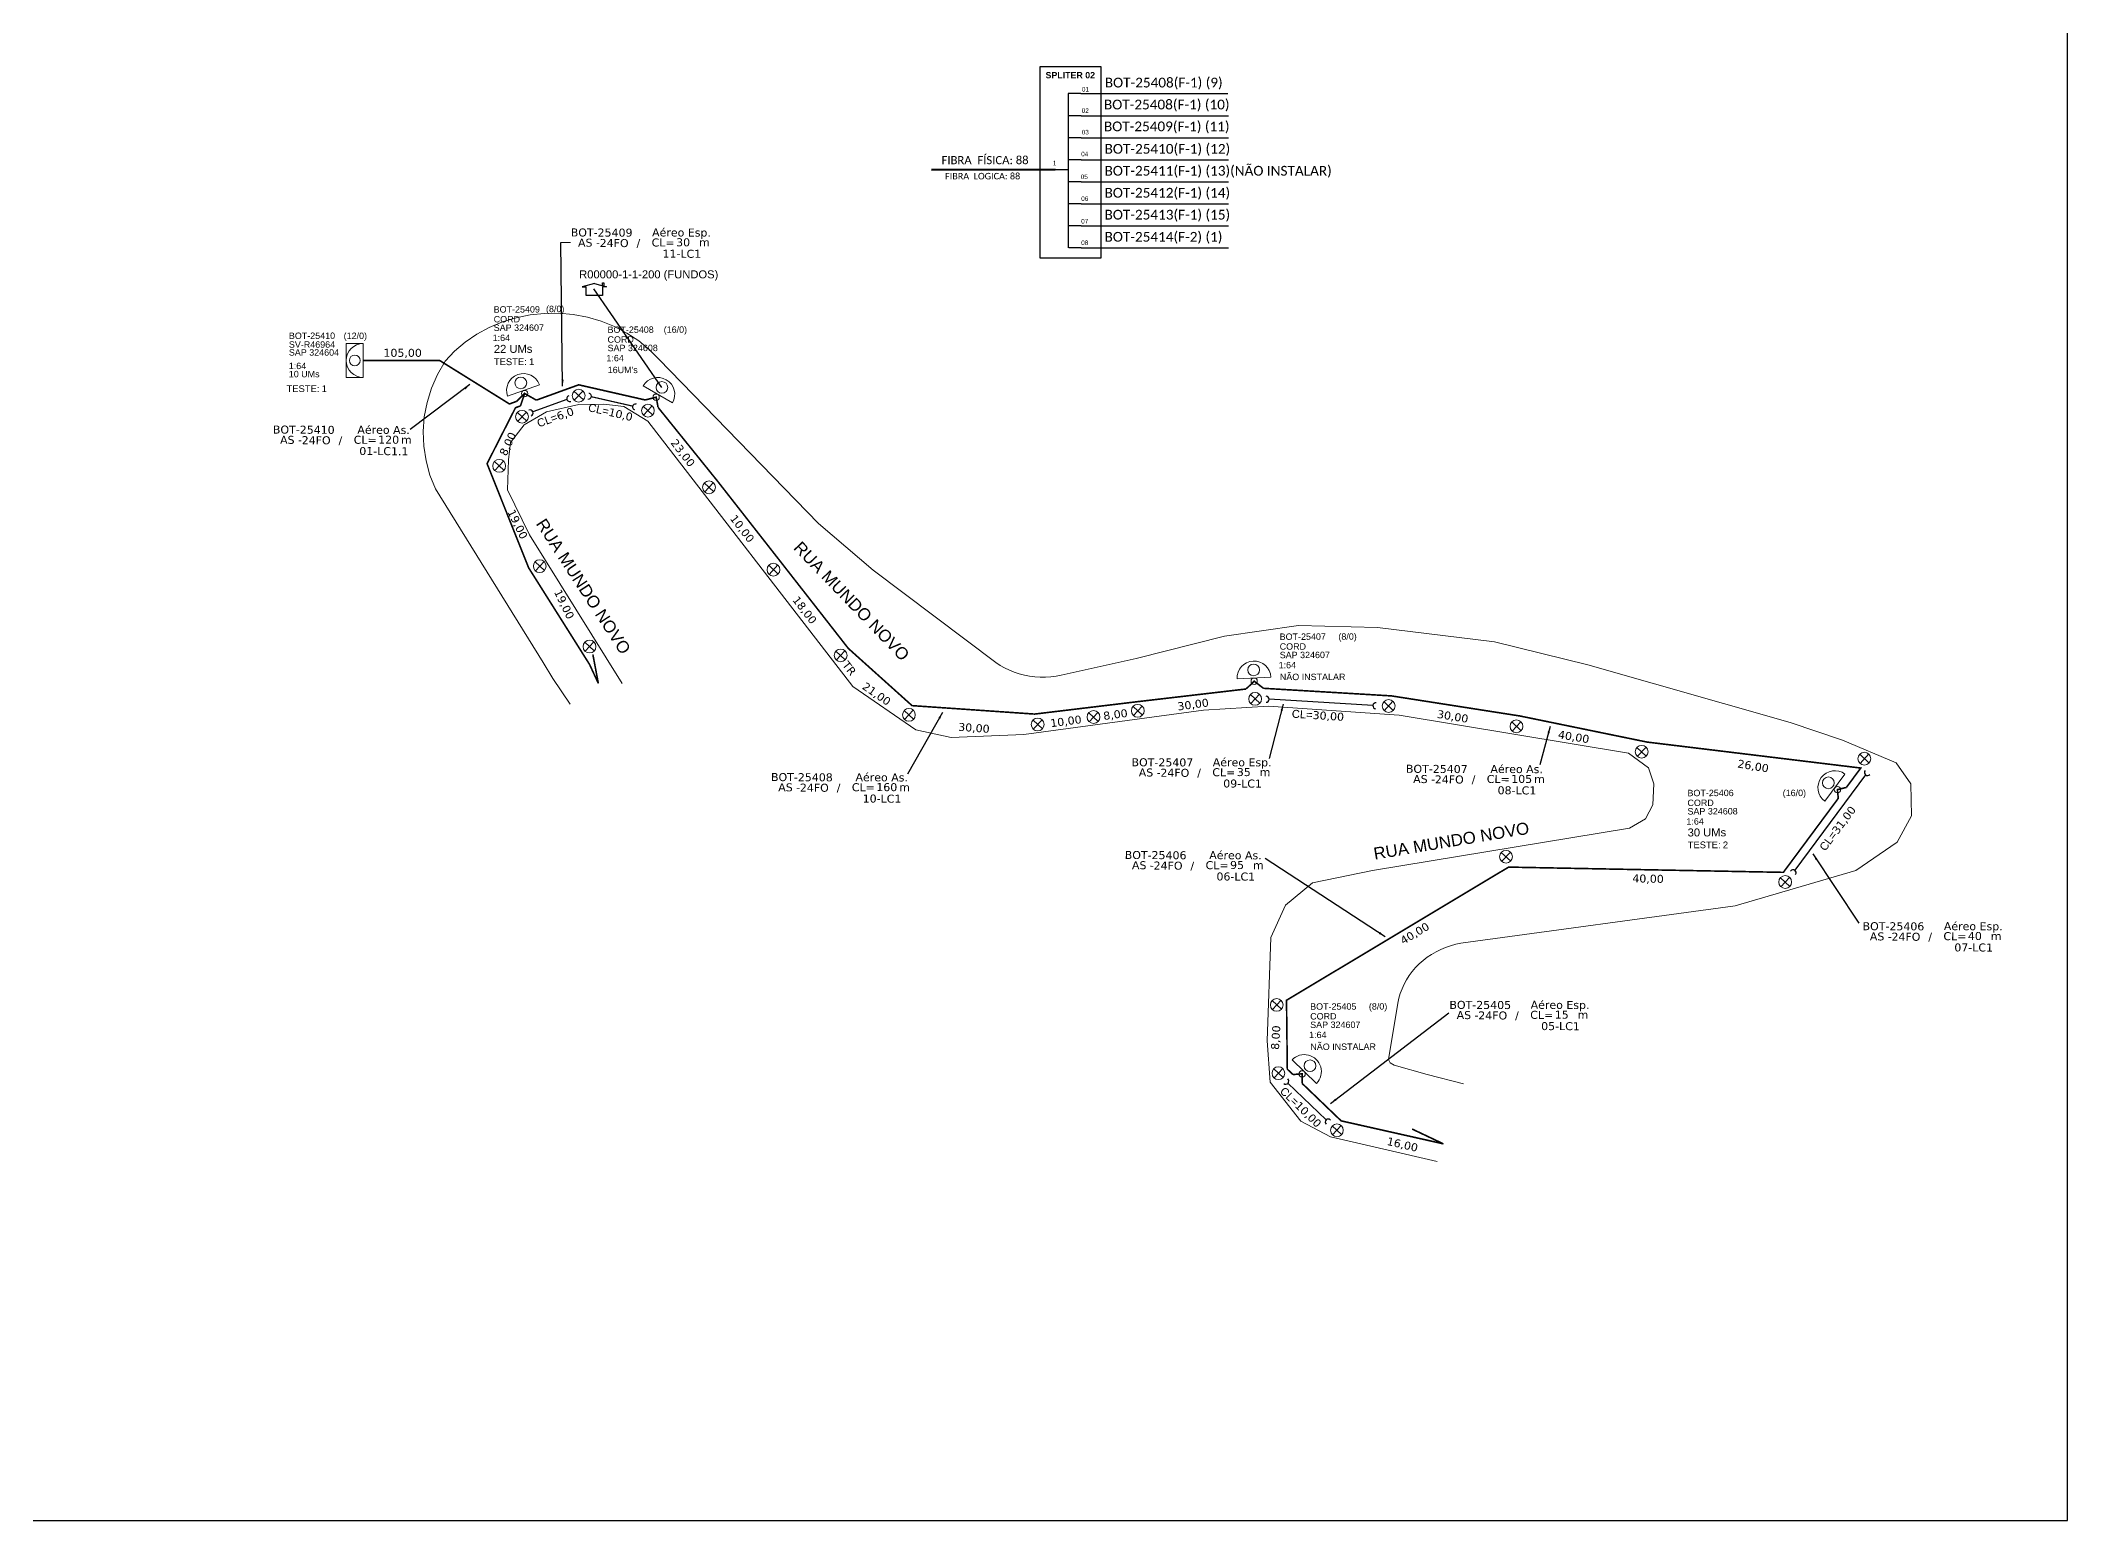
# Model space of a CAD drawing. Header units: inches. Extents: x 354 to 1192, y 694 to 1288.
# Drawn here: x 736.2 to 1192.2, y 694.1 to 1027 of the extents above; entities that cross this region are included whole.
import ezdxf
from ezdxf.enums import TextEntityAlignment as Align

# ---------------------------------------------------------------- set-up
doc = ezdxf.new("R2010")
doc.units = ezdxf.units.IN
doc.header["$MEASUREMENT"] = 0
for name, color, linetype, lineweight in [('10.4-Postes', 1, 'Continuous', 0), ("20.0-LEGENDA DOS CDO'S", 1, 'Continuous', 0), ('20.1-CDO_INTERIOR', 1, 'Continuous', 0), ('20.2-CDO_POSTE', 1, 'Continuous', 5), ('20.6-CORDOALHA_SUPORTE', 7, 'Continuous', 25), ('CORDOALHA_SUPORTE', 7, 'Continuous', 25), ('Quadra', 251, 'Continuous', 0), ('Segmento Logradouro Texto', 251, 'Continuous', 0)]:
    doc.layers.add(name, color=color, linetype=linetype, lineweight=lineweight)
for name, color, linetype in [('CAP a instalar', 1, 'Continuous'), ('DROP DE CLIENTE', 140, 'Continuous'), ('label_cabos', 7, 'Continuous'), ('surveys', 7, 'Continuous'), ('surveys legendas', 7, 'Continuous')]:
    doc.layers.add(name, color=color, linetype=linetype)
doc.styles.add('ARIAL', font='arial.ttf')
doc.styles.add('DIGICADE', font='arial.ttf')
doc.styles.add('ROMANS', font='arial.ttf')
doc.styles.add('siredit', font='verdana.ttf')
doc.linetypes.add('FENCELINE1', pattern='A,0.25,-0.1,[133,ltypeshp.shx,S=0.1,R=0,X=-0.1,Y=0],-0.1,1', length=1.45)
doc.dimstyles.new('CL', dxfattribs={"dimtxt": 1, "dimasz": 2, "dimexe": 0.18, "dimexo": 0.0625, "dimgap": 0.09, "dimtad": 0, "dimdec": 0, "dimrnd": 1, "dimzin": 0, "dimdsep": 46, "dimtxsty": 'siredit', "dimblk": 'NONE', "dimcen": 0, "dimse1": 1, "dimse2": 1, "dimsd1": 1, "dimsd2": 1, "dimclrt": 7, "dimadec": 0, "dimazin": 0, "dimtfac": 1, "dimtdec": 0, "dimtofl": 0, "dimtmove": 0, "dimatfit": 3, "dimfxl": 0, "dimtolj": 1, "dimtzin": 0, "dimarcsym": 0})

# ---------------------------------------------------------------- blocks, each defined once
blk = doc.blocks.new('SURVEY_SURVEY')
for p, q in [((0, 0.0000152), (-0.0000151, 0.0000108)), ((-0.0000151, 0.0000108), (-0.0000104, 0.0000108)), ((-0.0000103, 0), (-0.0000103, 0.0000108)), ((0.0000103, 0), (-0.0000103, 0)), ((0, 0.0000152), (0.0000151, 0.0000108)), ((0.0000101, 0.0000159), (0.0000117, 0.0000159)), ((0.0000101, 0.0000123), (0.0000101, 0.0000159)), ((0.0000151, 0.0000108), (0.0000103, 0.0000108)), ((0.0000103, 0.0000108), (0.0000103, 0)), ((0.0000117, 0.0000159), (0.0000117, 0.0000119))]:
    blk.add_line(p, q)
blk = doc.blocks.new('POLE_POLE')
at = {"color": 1}
for p, q in [((-0.0000031, 0.0000069), (0.0000027, 0.0000015)), ((0.0000025, 0.0000071), (-0.0000029, 0.0000013))]:
    blk.add_line(p, q, dxfattribs=at)
blk.add_circle((-0.0000002, 0.0000042), 0.00000396, dxfattribs=at)
blk = doc.blocks.new('*U5')
at = {"color": 0}
blk.add_line((2.14, -0.58), (-2.1, -0.68), dxfattribs=at)
for centre, radius in [((0, 0.38), 0.733), ((0.03, -1.03), 0.393)]:
    blk.add_circle(centre, radius, dxfattribs=at)
blk.add_arc((0.02, -0.63), 2.12, 1.3782, 181.3782, dxfattribs=at)
blk = doc.blocks.new('Inst CDOE-16 CAIXA DIST OPT CDOE 48F_16D C_SPL_2_1_8')
at = {"layer": "20.0-LEGENDA DOS CDO'S", "color": 0, "style": 'ARIAL'}
for tag, p, height in [('FID', (0.12, 5.25), 0.8), ('SAP', (0.12, 2.96), 0.8), ('CORDOALHA', (0.12, 4.02), 0.8), ('1:XX', (-0.01, 1.7), 0.8), ('UMS', (0.14, 0.22), 1)]:
    blk.add_attdef(tag, p, '', height=height, rotation=0.118, dxfattribs=at)
at = {"layer": "20.0-LEGENDA DOS CDO'S", "color": 0}
for tag, p, style, flags in [('ID_ATIVIDADE', (0.12, 6.47), 'ARIAL', 3), ('FATOR', (7.92, 6.47), 'ARIAL', 1), ('QTDE', (0.1, -1.17), 'DIGICADE', 3)]:
    blk.add_attdef(tag, p, '', height=0.8, rotation=0.118, dxfattribs=dict(at, style=style, flags=flags))
at = {"layer": "20.0-LEGENDA DOS CDO'S", "color": 0, "style": 'ARIAL'}
blk.add_attdef('FIBRAS_UTILIZADAS', text='', height=0.8, rotation=0.118, dxfattribs=at).set_placement((13.48, 5.26), align=Align.CENTER)
blk = doc.blocks.new('Teste  FTTH')
at = {"color": 0, "lineweight": 0, "style": 'ROMANS'}
for tag, p in [('TESTE', (-2.3, -0.29)), ('QTDE', (0.21, -0.29))]:
    blk.add_attdef(tag, p, '', height=0.48, dxfattribs=at)
for tag, p, flags in [('FID', (-2.23, -1.25), 1), ('FATOR', (-2.23, -2.03), 3), ('ID_ATIVIDADE', (-2.23, -2.72), 3)]:
    blk.add_attdef(tag, p, '', height=0.48, dxfattribs=dict(at, flags=flags))
blk = doc.blocks.new('Inst CORD ALUMINIO 4.8 MM 3F(sem recursos)')
at = {"layer": '20.6-CORDOALHA_SUPORTE', "color": 0, "lineweight": 0, "style": 'ROMANS'}
blk.add_attdef('LANCE', text='', height=1, dxfattribs=at).set_placement((-0.54, -2.21), align=Align.RIGHT)
at = {"layer": '20.6-CORDOALHA_SUPORTE', "color": 0, "style": 'siredit'}
blk.add_attdef('QTDE', (-0.54, -2.21), '', height=1, rotation=359.69, dxfattribs=at)
at = {"layer": '20.6-CORDOALHA_SUPORTE', "color": 0, "lineweight": 0, "style": 'ROMANS'}
for tag, p, flags in [('FATOR', (-5.2, -4.44), 3), ('ID_ATIVIDADE', (-5.2, -6.67), 3), ('FID', (-5.2, -8.9), 1)]:
    blk.add_attdef(tag, p, '', height=1, dxfattribs=dict(at, flags=flags))
blk = doc.blocks.new('CDOE_CT_POSTE')
at = {"layer": "20.0-LEGENDA DOS CDO'S", "color": 0, "style": 'ARIAL'}
for tag, p, height in [('CDO_N', (0.12, 5.25), 0.8), ('SAP', (0.12, 2.96), 0.8), ('CORDOALHA', (0.12, 4.02), 0.8), ('1:XX', (-0.01, 1.7), 0.8), ('UMS', (0.14, 0.22), 1)]:
    blk.add_attdef(tag, p, '', height=height, rotation=0.118, dxfattribs=at)
blk.add_attdef('FIBRAS_UTILIZADAS', text='', height=0.8, rotation=0.118, dxfattribs=at).set_placement((7.83, 5.26), align=Align.CENTER)
blk = doc.blocks.new('Inst CB ESP CFOA-SM-AS-80-TS-24')
at = {"layer": 'label_cabos', "color": 0, "style": 'siredit'}
for tag, flags, p in [('ID_ATIVIDADE', 3, (1.31, 2.67)), ('FATOR', 1, (11.56, 2.55))]:
    blk.add_attdef(tag, text='', height=1, rotation=359.69, dxfattribs=dict(at, flags=flags)).set_placement(p, align=Align.MIDDLE_CENTER)
for tag, p in [('TIPO_CABO', (1.76, 0)), ('DESTINO_CABO', (3.13, 1.26)), ('CABO', (4.69, -0.05)), ('/', (7.71, -0.05)), ('LANCE', (10.81, 0)), ('TIPO_CABO', (13.11, 1.24)), ('UND', (15.96, 0)), ('FID', (13.15, -1.41))]:
    blk.add_attdef(tag, text='', height=1, rotation=359.69, dxfattribs=at).set_placement(p, align=Align.MIDDLE_CENTER)
blk.add_attdef('QTDE', (12.43, -0.47), '', height=1, rotation=359.69, dxfattribs=at)
blk = doc.blocks.new('_None')
blk = doc.blocks.new('Inst CB AS CFOA-SM-AS-80-TS-24')
at = {"layer": 'label_cabos', "color": 0, "style": 'siredit'}
for tag, flags, p in [('ID_ATIVIDADE', 3, (1.31, 2.67)), ('FATOR', 1, (11.56, 2.55))]:
    blk.add_attdef(tag, text='', height=1, rotation=359.69, dxfattribs=dict(at, flags=flags)).set_placement(p, align=Align.MIDDLE_CENTER)
for tag, p in [('TIPO_CABO', (1.76, 0)), ('DESTINO_CABO', (3.13, 1.26)), ('CABO', (4.69, -0.05)), ('/', (7.71, -0.05)), ('LANCE', (10.81, 0)), ('TIPO_CABO', (13.11, 1.24)), ('UND', (15.96, 0)), ('FID', (13.15, -1.41))]:
    blk.add_attdef(tag, text='', height=1, rotation=359.69, dxfattribs=at).set_placement(p, align=Align.MIDDLE_CENTER)
blk.add_attdef('QTDE', (12.43, -0.47), '', height=1, rotation=359.69, dxfattribs=at)

msp = doc.modelspace()

# ---------------------------------------------------------------- linework, layer by layer
at = {"color": 7, "linetype": 'Continuous'}
for p, q in [((967.4, 1015.15), (967.4, 980.41)), ((970.21, 1015.15), (967.4, 1015.15)), ((970.35, 1010.13), (967.54, 1010.13)), ((970.35, 1005.17), (967.54, 1005.17)), ((970.35, 1000.2), (967.54, 1000.2)), ((964.48, 998.01), (967.38, 998.01)), ((970.35, 995.26), (967.54, 995.26)), ((970.35, 990.33), (967.54, 990.33)), ((970.35, 985.38), (967.54, 985.38)), ((970.35, 980.44), (967.54, 980.44))]:
    msp.add_line(p, q, dxfattribs=at)
at = {"color": 10, "linetype": 'Continuous'}
for p, q in [((970.21, 1015.15), (1003.31, 1015.14)), ((970.35, 1010.13), (1003.45, 1010.12)), ((970.35, 1005.18), (1003.45, 1005.17)), ((970.35, 1000.21), (1003.45, 1000.2)), ((970.35, 995.27), (1003.45, 995.26)), ((970.35, 990.34), (1003.45, 990.33)), ((970.35, 985.39), (1003.45, 985.38)), ((970.35, 980.44), (1003.45, 980.43))]:
    msp.add_line(p, q, dxfattribs=at)
at = {"color": 1, "linetype": 'Continuous', "lineweight": 60}
msp.add_line((964.48, 998.01), (936.65, 997.92), dxfattribs=at)
msp.add_lwpolyline([(353.62, 694.08), (1192.19, 694.08), (1192.19, 1288.08), (353.62, 1288.08), (353.62, 694.08)])
at = {"color": 7}
msp.add_lwpolyline([(961.02, 978.18), (974.84, 978.18), (974.84, 1021.11), (961.02, 1021.11)], close=True, dxfattribs=at)
at = {"layer": '20.1-CDO_INTERIOR', "color": 0, "lineweight": 18}
msp.add_lwpolyline([(805.01, 951.23), (805, 958.88), (808.83, 958.88), (808.83, 951.23)], close=True, dxfattribs=at)
msp.add_circle((806.92, 955.06), 1.22, dxfattribs=at)
msp.add_arc((808.83, 955.06), 3.83, 90.0276, 270.0276, dxfattribs=at)
at = {"layer": 'CAP a instalar', "color": 0, "linetype": 'FENCELINE1', "ltscale": 3, "const_width": 0.36}
for points in [[(808.83, 955.06), (826.01, 955.06), (841.71, 945.28), (843.32, 945.87)], [(847.76, 946.14), (857.28, 949.59), (872.25, 946.18)], [(861.71, 882.4), (859.75, 886.64), (846.03, 908.41), (836.67, 931.85), (843.07, 944.44), (844.19, 944.84)], [(845.12, 947.64), (843.32, 945.87)], [(844.19, 944.84), (845.12, 947.64), (847.76, 946.14)], [(872.25, 946.18), (874.72, 946.81), (875.14, 944.51)], [(875.14, 944.51), (888.42, 928.04), (902.77, 909.7), (917.93, 890.29), (932.27, 877.41), (959.84, 875.51), (982.65, 878.26), (1007.41, 881.15)], [(861.71, 882.4), (860.47, 888.92)], [(1007.41, 881.15), (1009.24, 882.91), (1011.33, 881.31)], [(1011.33, 881.31), (1040.12, 879.6), (1069.02, 875.08), (1097.63, 869.21), (1145.69, 863.37), (1142.45, 859)], [(1140.64, 856.47), (1140.44, 858.52), (1142.45, 859)], [(1140.63, 856.55), (1128.28, 839.9), (1066.47, 841.08), (1016.51, 811.12), (1016.69, 795.62), (1017.95, 794.41)], [(1017.95, 794.41), (1020.03, 794.57), (1020.01, 792.43)], [(1020.01, 792.43), (1028.8, 783.99), (1051.79, 778.82)], [(1051.79, 778.82), (1044.77, 782.15)]]:
    msp.add_lwpolyline(points, dxfattribs=at)
at = {"layer": 'CORDOALHA_SUPORTE', "ltscale": 5}
for p, q in [((854.63, 946.29), (846.98, 943.51)), ((1035.95, 877.45), (1012.6, 878.84)), ((1146.78, 861.85), (1130.85, 840.39)), ((1025.45, 784.21), (1016.84, 792.47))]:
    msp.add_line(p, q, dxfattribs=at)
at = {"layer": 'CORDOALHA_SUPORTE', "ltscale": 5, "const_width": 0.27}
for points in [[(859.3, 946.36, 1), (859.54, 947.72)], [(869.92, 943.95, -1), (870.29, 945.27)]]:
    msp.add_lwpolyline(points, format="xyb", dxfattribs=at)
msp.add_lwpolyline([(869.45, 944.79), (860.1, 946.92)], dxfattribs=at)
at = {"layer": 'CORDOALHA_SUPORTE', "ltscale": 5}
for centre, start, end in [((846.35, 943.24), 292.7609, 112.7609), ((855.29, 946.49), 107.1141, 287.1141), ((1011.91, 878.84), 269.426, 89.426), ((1036.63, 877.38), 83.7792, 263.7792), ((1147.21, 862.38), 140.6071, 320.6071), ((1130.47, 839.82), 326.2539, 146.2539), ((1016.33, 792.92), 228.9769, 48.9769), ((1025.92, 783.71), 43.3301, 223.3301)]:
    msp.add_arc(centre, 0.687, start, end, dxfattribs=at)
at = {"layer": 'DROP DE CLIENTE', "color": 4}
msp.add_lwpolyline([(875.99, 948.99), (860.69, 971.21)], dxfattribs=at)
at = {"layer": 'label_cabos', "color": 2, "lineweight": 0}
msp.add_lwpolyline([(853.29, 981.58), (855.45, 981.58)], dxfattribs=at)
at = {"layer": 'Quadra'}
for points in [[(855.33, 877.74), (851.46, 883.49), (849.27, 887.1), (825.06, 926.16), (823.82, 929.27), (822.96, 932.48), (822.46, 935.76), (822.32, 939.07), (822.56, 942.37), (823.17, 945.63), (824.16, 948.81), (825.49, 951.88), (827.22, 954.91), (829.37, 957.16), (831.76, 959.19), (834.37, 960.97), (837.18, 962.5), (840.13, 963.74), (843.2, 964.68), (846.39, 965.34), (849.61, 965.67), (852.84, 965.7), (856.07, 965.4), (859.26, 964.8), (862.36, 963.89), (865.32, 962.69), (868.15, 961.21), (870.79, 959.47), (873.22, 957.47), (875.34, 955.33), (911.23, 918.42), (923.5, 907.88), (951.09, 887.09), (952.07, 886.45), (953.09, 885.88), (954.16, 885.36), (955.26, 884.92), (956.39, 884.55), (957.54, 884.25), (958.71, 884.02), (959.9, 883.87), (961.1, 883.8), (962.3, 883.8), (963.49, 883.87), (964.68, 884.02), (965.85, 884.25), (982.66, 888.04), (1002.54, 893.05), (1019.17, 895.41), (1037, 894.97), (1063.32, 891.79), (1084.31, 886.57), (1129.81, 873.6), (1141.59, 869.61), (1153.63, 864.53), (1156.97, 859.79), (1157.07, 852.62), (1153.86, 846.72), (1144.56, 840.31), (1117.45, 832.4), (1055.75, 823.95), (1054.58, 823.71), (1053.42, 823.4), (1052.3, 823.01), (1051.2, 822.56), (1050.14, 822.04), (1049.12, 821.45), (1048.15, 820.79), (1047.22, 820.08), (1046.35, 819.31), (1045.54, 818.49), (1044.8, 817.62), (1044.12, 816.7), (1043.5, 815.74), (1042.97, 814.75), (1042.5, 813.72), (1042.11, 812.67), (1041.8, 811.59), (1041.58, 810.5), (1039.48, 797.8), (1039.86, 797.04), (1040.71, 796.51), (1048.16, 794.4), (1056.36, 792.35)], [(1050.43, 774.82), (1026.41, 780.42), (1019.71, 783.89), (1012.85, 792.66), (1012.16, 802.03), (1012.98, 825.21), (1016.25, 832.54), (1022.37, 837.56), (1035.84, 840.32), (1093.64, 849.83), (1097.27, 851.95), (1098.92, 855.1), (1099.13, 859.79), (1097.96, 863.42), (1093.42, 866.75), (1041.84, 875.28), (1012.47, 877.31), (997.86, 876.36), (957.43, 870.95), (941.06, 870.26), (933.16, 871.99), (918.97, 881.73), (872.85, 941.42), (867.47, 944.74), (862.96, 945.21), (857.34, 945.14), (850.05, 943.5), (845.02, 940.58), (841.98, 936.64), (841.47, 932.72), (841.28, 925.95), (846.2, 915.85), (867.03, 882.4)]]:
    msp.add_lwpolyline(points, dxfattribs=at)

# ---------------------------------------------------------------- block references
at = {"color": 0, "lineweight": 0, "yscale": 1.800000000000011, "zscale": 1.799999999999999}
for p, xscale, rotation, values in [((852.26, 945.65), 1.799999999999967, 19.93750373786499, {'QTDE': '6,0', 'LANCE': 'CL='}), ((865.68, 946.32), 1.799999999999991, 347.1818350799152, {'QTDE': '10,0', 'LANCE': 'CL='}), ((1023.54, 878.34), 1.799999999999968, 356.602579502492, {'QTDE': '30,00', 'LANCE': 'CL='}), ((1137.87, 851.45), 1.800000000000006, 53.43049765169886, {'QTDE': '31,00', 'LANCE': 'CL='}), ((1021.7, 789.44), 1.80000000000003, 316.1534719341222, {'QTDE': '10,00', 'LANCE': 'CL='})]:
    msp.add_blockref('Inst CORD ALUMINIO 4.8 MM 3F(sem recursos)', p, dxfattribs=dict(at, xscale=xscale, rotation=rotation)).add_auto_attribs(values)
at = {"layer": '10.4-Postes', "color": 1, "xscale": 363636.3600000002, "yscale": 363636.3600000002, "zscale": 363636.3600000002}
for p in [(857.35, 945.63), (872.93, 942.26), (844.61, 940.88), (839.47, 929.83), (886.67, 925), (848.6, 907.26), (901.17, 906.47), (859.79, 889.18), (916.28, 887.18), (1009.52, 877.4), (931.64, 873.81), (973.17, 873.31), (983.13, 874.72), (1039.55, 875.8), (960.61, 871.64), (1068.31, 871.22), (1096.47, 865.51), (1146.58, 863.95), (1065.96, 841.88), (1128.76, 836.19), (1014.39, 808.55), (1014.76, 793.19), (1027.92, 780.34)]:
    msp.add_blockref('POLE_POLE', p, dxfattribs=at)
at = {"layer": "20.0-LEGENDA DOS CDO'S", "color": 0, "lineweight": 0, "yscale": 3.150899999999978}
for p, xscale, zscale, rotation, values in [((845.46, 954.93), 3.15090000000005, 3.1509, 3.12679780525e-05, {'TESTE': 'TESTE:', 'QTDE': '1'}), ((798.81, 948.88), 3.15090000000005, 3.1509, 3.12679780525e-05, {'TESTE': 'TESTE:', 'QTDE': '1'}), ((1114.01, 846.24), 3.150899999999911, 3.150899999999992, 0.0040785621051273, {'TESTE': 'TESTE:', 'QTDE': '2'})]:
    msp.add_blockref('Teste  FTTH', p, dxfattribs=dict(at, xscale=xscale, zscale=zscale, rotation=rotation)).add_auto_attribs(values)
at = {"layer": "20.0-LEGENDA DOS CDO'S", "color": 252}
ref = msp.add_blockref('CDOE_CT_POSTE', (1014.76, 882.75), dxfattribs=dict(at, xscale=1.800000000000011, yscale=1.800000000000011, zscale=1.799999999999999))
ref.add_attrib('CDO_N', 'BOT-25407', (1014.97, 892.2), dxfattribs={"color": 0, "height": 1.44, "rotation": 0.118, "style": 'ARIAL'})
ref.add_attrib('CORDOALHA', 'CORD', (1014.98, 889.99), dxfattribs={"color": 0, "height": 1.44, "rotation": 0.118, "style": 'ARIAL'})
ref.add_attrib('SAP', 'SAP 324607', (1014.98, 888.08), dxfattribs={"color": 0, "height": 1.44, "rotation": 0.118, "style": 'ARIAL'})
ref.add_attrib('1:XX', '1:64', (1014.74, 885.81), dxfattribs={"color": 0, "height": 1.44, "rotation": 0.118, "style": 'ARIAL'})
ref.add_attrib('UMS', 'NÃO INSTALAR', (1015.01, 883.14), dxfattribs={"color": 0, "height": 1.44, "rotation": 0.118, "style": 'ARIAL'})
ref.add_attrib('FIBRAS_UTILIZADAS', '     (8/0)', dxfattribs={"color": 0, "height": 1.44, "rotation": 0.118, "style": 'ARIAL'}).set_placement((1028.85, 892.23), align=Align.CENTER)
at = {"layer": "20.0-LEGENDA DOS CDO'S", "color": 0, "lineweight": 0, "xscale": 1.800000000000011, "yscale": 1.800000000000011, "zscale": 1.799999999999999}
msp.add_blockref('Inst CDOE-16 CAIXA DIST OPT CDOE 48F_16D C_SPL_2_1_8', (1106.49, 847.58), dxfattribs=at).add_auto_attribs({'FID': 'BOT-25406', 'CORDOALHA': 'CORD', 'SAP': 'SAP 324608', '1:XX': '1:64', 'UMS': '30 UMs', 'FIBRAS_UTILIZADAS': '(16/0)'})
at = {"layer": "20.0-LEGENDA DOS CDO'S", "color": 252}
ref = msp.add_blockref('CDOE_CT_POSTE', (1021.62, 799.55), dxfattribs=dict(at, xscale=1.800000000000011, yscale=1.800000000000011, zscale=1.799999999999999))
ref.add_attrib('CDO_N', 'BOT-25405', (1021.83, 808.99), dxfattribs={"color": 0, "height": 1.44, "rotation": 0.118, "style": 'ARIAL'})
ref.add_attrib('CORDOALHA', 'CORD', (1021.84, 806.79), dxfattribs={"color": 0, "height": 1.44, "rotation": 0.118, "style": 'ARIAL'})
ref.add_attrib('SAP', 'SAP 324607', (1021.84, 804.88), dxfattribs={"color": 0, "height": 1.44, "rotation": 0.118, "style": 'ARIAL'})
ref.add_attrib('1:XX', '1:64', (1021.6, 802.61), dxfattribs={"color": 0, "height": 1.44, "rotation": 0.118, "style": 'ARIAL'})
ref.add_attrib('UMS', 'NÃO INSTALAR', (1021.87, 799.94), dxfattribs={"color": 0, "height": 1.44, "rotation": 0.118, "style": 'ARIAL'})
ref.add_attrib('FIBRAS_UTILIZADAS', '     (8/0)', dxfattribs={"color": 0, "height": 1.44, "rotation": 0.118, "style": 'ARIAL'}).set_placement((1035.71, 809.02), align=Align.CENTER)
at = {"layer": '20.2-CDO_POSTE', "color": 0, "yscale": 1.800000000000011, "zscale": 1.799999999999999}
for p, xscale, rotation in [((844.48, 949.37), 1.800000000000054, 18.5593367898034), ((1138.95, 859.62), 1.800000000000003, 52.05233070363971)]:
    msp.add_blockref('*U5', p, dxfattribs=dict(at, xscale=xscale, rotation=rotation))
at = {"layer": '20.2-CDO_POSTE', "color": 1, "xscale": 1.800000000000029, "yscale": 1.800000000000011, "zscale": 1.799999999999999, "rotation": 328.4459092498198}
msp.add_blockref('*U5', (875.64, 948.41), dxfattribs=at)
at = {"layer": '20.2-CDO_POSTE', "color": 8, "xscale": 1.799999999999955, "yscale": 1.800000000000011, "zscale": 1.799999999999999}
for p, rotation in [((1009.13, 884.76), 1.66477314942379), ((1021.31, 795.9), 314.7753049860633)]:
    msp.add_blockref('*U5', p, dxfattribs=dict(at, rotation=rotation))
at = {"layer": 'label_cabos', "color": 2}
ref = msp.add_blockref('Inst CB ESP CFOA-SM-AS-80-TS-24', (856.82, 981.57), dxfattribs=dict(at, xscale=1.799999999999959, yscale=1.800000000000011, zscale=1.799999999999999, rotation=0.1315642785744776))
ref.add_attrib('DESTINO_CABO', 'BOT-25409', dxfattribs={"color": 0, "height": 1.8, "rotation": 359.8216, "style": 'siredit'}).set_placement((862.45, 983.85), align=Align.MIDDLE_CENTER)
ref.add_attrib('TIPO_CABO', 'Aéreo Esp.', dxfattribs={"color": 0, "height": 1.8, "rotation": 359.8216, "style": 'siredit'}).set_placement((880.41, 983.86), align=Align.MIDDLE_CENTER)
ref.add_attrib('CABO', '24FO', dxfattribs={"color": 0, "height": 1.8, "rotation": 359.8216, "style": 'siredit'}).set_placement((865.26, 981.49), align=Align.MIDDLE_CENTER)
ref.add_attrib('/', '/', dxfattribs={"color": 0, "height": 1.8, "rotation": 359.8216, "style": 'siredit'}).set_placement((870.71, 981.5), align=Align.MIDDLE_CENTER)
ref.add_attrib('TIPO_CABO', 'AS - ', dxfattribs={"color": 0, "height": 1.8, "rotation": 359.8216, "style": 'siredit'}).set_placement((859.99, 981.57), align=Align.MIDDLE_CENTER)
ref.add_attrib('FID', '11-LC1', dxfattribs={"color": 0, "height": 1.8, "rotation": 359.8216, "style": 'siredit'}).set_placement((880.49, 979.08), align=Align.MIDDLE_CENTER)
ref.add_attrib('LANCE', 'CL=', dxfattribs={"color": 0, "height": 1.8, "rotation": 359.8216, "style": 'siredit'}).set_placement((876.28, 981.61), align=Align.MIDDLE_CENTER)
ref.add_attrib('QTDE', '30', (879.2, 980.76), dxfattribs={"color": 0, "height": 1.8, "rotation": 359.8216, "style": 'siredit'})
ref.add_attrib('UND', 'm', dxfattribs={"color": 0, "height": 1.8, "rotation": 359.8216, "style": 'siredit'}).set_placement((885.56, 981.64), align=Align.MIDDLE_CENTER)
ref = msp.add_blockref('Inst CB AS CFOA-SM-AS-80-TS-24', (789.8, 937.22), dxfattribs=dict(at, xscale=1.800000000000011, yscale=1.800000000000011, zscale=1.799999999999999))
ref.add_attrib('DESTINO_CABO', 'BOT-25410', dxfattribs={"color": 0, "height": 1.8, "rotation": 359.69, "style": 'siredit'}).set_placement((795.44, 939.49), align=Align.MIDDLE_CENTER)
ref.add_attrib('TIPO_CABO', 'Aéreo As.', dxfattribs={"color": 0, "height": 1.8, "rotation": 359.69, "style": 'siredit'}).set_placement((813.39, 939.46), align=Align.MIDDLE_CENTER)
ref.add_attrib('CABO', '24FO', dxfattribs={"color": 0, "height": 1.8, "rotation": 359.69, "style": 'siredit'}).set_placement((798.23, 937.12), align=Align.MIDDLE_CENTER)
ref.add_attrib('/', '/', dxfattribs={"color": 0, "height": 1.8, "rotation": 359.69, "style": 'siredit'}).set_placement((803.68, 937.12), align=Align.MIDDLE_CENTER)
ref.add_attrib('TIPO_CABO', 'AS - ', dxfattribs={"color": 0, "height": 1.8, "rotation": 359.69, "style": 'siredit'}).set_placement((792.97, 937.21), align=Align.MIDDLE_CENTER)
ref.add_attrib('FID', '01-LC1.1', dxfattribs={"color": 0, "height": 1.8, "rotation": 359.69, "style": 'siredit'}).set_placement((813.46, 934.67), align=Align.MIDDLE_CENTER)
ref.add_attrib('LANCE', 'CL=', dxfattribs={"color": 0, "height": 1.8, "rotation": 359.69, "style": 'siredit'}).set_placement((809.26, 937.22), align=Align.MIDDLE_CENTER)
ref.add_attrib('QTDE', '120', (812.17, 936.36), dxfattribs={"color": 0, "height": 1.8, "rotation": 359.69, "style": 'siredit'})
ref.add_attrib('UND', 'm', dxfattribs={"color": 0, "height": 1.8, "rotation": 359.69, "style": 'siredit'}).set_placement((818.53, 937.22), align=Align.MIDDLE_CENTER)
ref = msp.add_blockref('Inst CB AS CFOA-SM-AS-80-TS-24', (901.85, 859.04), dxfattribs=dict(at, xscale=1.800000000000011, yscale=1.800000000000011, zscale=1.799999999999999))
ref.add_attrib('DESTINO_CABO', 'BOT-25408', dxfattribs={"color": 0, "height": 1.8, "rotation": 359.69, "style": 'siredit'}).set_placement((907.49, 861.31), align=Align.MIDDLE_CENTER)
ref.add_attrib('TIPO_CABO', 'Aéreo As.', dxfattribs={"color": 0, "height": 1.8, "rotation": 359.69, "style": 'siredit'}).set_placement((925.45, 861.28), align=Align.MIDDLE_CENTER)
ref.add_attrib('CABO', '24FO', dxfattribs={"color": 0, "height": 1.8, "rotation": 359.69, "style": 'siredit'}).set_placement((910.29, 858.95), align=Align.MIDDLE_CENTER)
ref.add_attrib('/', '/', dxfattribs={"color": 0, "height": 1.8, "rotation": 359.69, "style": 'siredit'}).set_placement((915.74, 858.95), align=Align.MIDDLE_CENTER)
ref.add_attrib('TIPO_CABO', 'AS - ', dxfattribs={"color": 0, "height": 1.8, "rotation": 359.69, "style": 'siredit'}).set_placement((905.03, 859.03), align=Align.MIDDLE_CENTER)
ref.add_attrib('FID', '10-LC1', dxfattribs={"color": 0, "height": 1.8, "rotation": 359.69, "style": 'siredit'}).set_placement((925.52, 856.49), align=Align.MIDDLE_CENTER)
ref.add_attrib('LANCE', 'CL=', dxfattribs={"color": 0, "height": 1.8, "rotation": 359.69, "style": 'siredit'}).set_placement((921.31, 859.04), align=Align.MIDDLE_CENTER)
ref.add_attrib('QTDE', '160', (924.23, 858.19), dxfattribs={"color": 0, "height": 1.8, "rotation": 359.69, "style": 'siredit'})
ref.add_attrib('UND', 'm', dxfattribs={"color": 0, "height": 1.8, "rotation": 359.69, "style": 'siredit'}).set_placement((930.59, 859.04), align=Align.MIDDLE_CENTER)
ref = msp.add_blockref('Inst CB ESP CFOA-SM-AS-80-TS-24', (982.95, 862.37), dxfattribs=dict(at, xscale=1.799999999999959, yscale=1.800000000000011, zscale=1.799999999999999, rotation=0.1315642785744776))
ref.add_attrib('DESTINO_CABO', 'BOT-25407', dxfattribs={"color": 0, "height": 1.8, "rotation": 359.8216, "style": 'siredit'}).set_placement((988.59, 864.65), align=Align.MIDDLE_CENTER)
ref.add_attrib('TIPO_CABO', 'Aéreo Esp.', dxfattribs={"color": 0, "height": 1.8, "rotation": 359.8216, "style": 'siredit'}).set_placement((1006.54, 864.66), align=Align.MIDDLE_CENTER)
ref.add_attrib('CABO', '24FO', dxfattribs={"color": 0, "height": 1.8, "rotation": 359.8216, "style": 'siredit'}).set_placement((991.39, 862.3), align=Align.MIDDLE_CENTER)
ref.add_attrib('/', '/', dxfattribs={"color": 0, "height": 1.8, "rotation": 359.8216, "style": 'siredit'}).set_placement((996.84, 862.31), align=Align.MIDDLE_CENTER)
ref.add_attrib('TIPO_CABO', 'AS - ', dxfattribs={"color": 0, "height": 1.8, "rotation": 359.8216, "style": 'siredit'}).set_placement((986.13, 862.37), align=Align.MIDDLE_CENTER)
ref.add_attrib('FID', '09-LC1', dxfattribs={"color": 0, "height": 1.8, "rotation": 359.8216, "style": 'siredit'}).set_placement((1006.63, 859.88), align=Align.MIDDLE_CENTER)
ref.add_attrib('LANCE', 'CL=', dxfattribs={"color": 0, "height": 1.8, "rotation": 359.8216, "style": 'siredit'}).set_placement((1002.41, 862.42), align=Align.MIDDLE_CENTER)
ref.add_attrib('QTDE', '35', (1005.33, 861.57), dxfattribs={"color": 0, "height": 1.8, "rotation": 359.8216, "style": 'siredit'})
ref.add_attrib('UND', 'm', dxfattribs={"color": 0, "height": 1.8, "rotation": 359.8216, "style": 'siredit'}).set_placement((1011.69, 862.44), align=Align.MIDDLE_CENTER)
ref = msp.add_blockref('Inst CB AS CFOA-SM-AS-80-TS-24', (1044.69, 860.9), dxfattribs=dict(at, xscale=1.800000000000011, yscale=1.800000000000011, zscale=1.799999999999999))
ref.add_attrib('DESTINO_CABO', 'BOT-25407', dxfattribs={"color": 0, "height": 1.8, "rotation": 359.69, "style": 'siredit'}).set_placement((1050.32, 863.17), align=Align.MIDDLE_CENTER)
ref.add_attrib('TIPO_CABO', 'Aéreo As.', dxfattribs={"color": 0, "height": 1.8, "rotation": 359.69, "style": 'siredit'}).set_placement((1068.28, 863.14), align=Align.MIDDLE_CENTER)
ref.add_attrib('CABO', '24FO', dxfattribs={"color": 0, "height": 1.8, "rotation": 359.69, "style": 'siredit'}).set_placement((1053.12, 860.8), align=Align.MIDDLE_CENTER)
ref.add_attrib('/', '/', dxfattribs={"color": 0, "height": 1.8, "rotation": 359.69, "style": 'siredit'}).set_placement((1058.57, 860.8), align=Align.MIDDLE_CENTER)
ref.add_attrib('TIPO_CABO', 'AS - ', dxfattribs={"color": 0, "height": 1.8, "rotation": 359.69, "style": 'siredit'}).set_placement((1047.86, 860.89), align=Align.MIDDLE_CENTER)
ref.add_attrib('FID', '08-LC1', dxfattribs={"color": 0, "height": 1.8, "rotation": 359.69, "style": 'siredit'}).set_placement((1068.35, 858.35), align=Align.MIDDLE_CENTER)
ref.add_attrib('LANCE', 'CL=', dxfattribs={"color": 0, "height": 1.8, "rotation": 359.69, "style": 'siredit'}).set_placement((1064.14, 860.9), align=Align.MIDDLE_CENTER)
ref.add_attrib('QTDE', '105', (1067.06, 860.04), dxfattribs={"color": 0, "height": 1.8, "rotation": 359.69, "style": 'siredit'})
ref.add_attrib('UND', 'm', dxfattribs={"color": 0, "height": 1.8, "rotation": 359.69, "style": 'siredit'}).set_placement((1073.42, 860.9), align=Align.MIDDLE_CENTER)
ref = msp.add_blockref('Inst CB AS CFOA-SM-AS-80-TS-24', (981.43, 841.51), dxfattribs=dict(at, xscale=1.800000000000011, yscale=1.800000000000011, zscale=1.799999999999999))
ref.add_attrib('DESTINO_CABO', 'BOT-25406', dxfattribs={"color": 0, "height": 1.8, "rotation": 359.69, "style": 'siredit'}).set_placement((987.07, 843.78), align=Align.MIDDLE_CENTER)
ref.add_attrib('TIPO_CABO', 'Aéreo As.', dxfattribs={"color": 0, "height": 1.8, "rotation": 359.69, "style": 'siredit'}).set_placement((1005.03, 843.75), align=Align.MIDDLE_CENTER)
ref.add_attrib('CABO', '24FO', dxfattribs={"color": 0, "height": 1.8, "rotation": 359.69, "style": 'siredit'}).set_placement((989.87, 841.42), align=Align.MIDDLE_CENTER)
ref.add_attrib('/', '/', dxfattribs={"color": 0, "height": 1.8, "rotation": 359.69, "style": 'siredit'}).set_placement((995.32, 841.42), align=Align.MIDDLE_CENTER)
ref.add_attrib('TIPO_CABO', 'AS - ', dxfattribs={"color": 0, "height": 1.8, "rotation": 359.69, "style": 'siredit'}).set_placement((984.6, 841.5), align=Align.MIDDLE_CENTER)
ref.add_attrib('FID', '06-LC1', dxfattribs={"color": 0, "height": 1.8, "rotation": 359.69, "style": 'siredit'}).set_placement((1005.1, 838.96), align=Align.MIDDLE_CENTER)
ref.add_attrib('LANCE', 'CL=', dxfattribs={"color": 0, "height": 1.8, "rotation": 359.69, "style": 'siredit'}).set_placement((1000.89, 841.51), align=Align.MIDDLE_CENTER)
ref.add_attrib('QTDE', '95', (1003.8, 840.66), dxfattribs={"color": 0, "height": 1.8, "rotation": 359.69, "style": 'siredit'})
ref.add_attrib('UND', 'm', dxfattribs={"color": 0, "height": 1.8, "rotation": 359.69, "style": 'siredit'}).set_placement((1010.17, 841.51), align=Align.MIDDLE_CENTER)
ref = msp.add_blockref('Inst CB ESP CFOA-SM-AS-80-TS-24', (1147.41, 825.49), dxfattribs=dict(at, xscale=1.799999999999959, yscale=1.800000000000011, zscale=1.799999999999999, rotation=0.1315642785744776))
ref.add_attrib('DESTINO_CABO', 'BOT-25406', dxfattribs={"color": 0, "height": 1.8, "rotation": 359.8216, "style": 'siredit'}).set_placement((1153.04, 827.77), align=Align.MIDDLE_CENTER)
ref.add_attrib('TIPO_CABO', 'Aéreo Esp.', dxfattribs={"color": 0, "height": 1.8, "rotation": 359.8216, "style": 'siredit'}).set_placement((1171, 827.78), align=Align.MIDDLE_CENTER)
ref.add_attrib('CABO', '24FO', dxfattribs={"color": 0, "height": 1.8, "rotation": 359.8216, "style": 'siredit'}).set_placement((1155.85, 825.42), align=Align.MIDDLE_CENTER)
ref.add_attrib('/', '/', dxfattribs={"color": 0, "height": 1.8, "rotation": 359.8216, "style": 'siredit'}).set_placement((1161.3, 825.43), align=Align.MIDDLE_CENTER)
ref.add_attrib('TIPO_CABO', 'AS - ', dxfattribs={"color": 0, "height": 1.8, "rotation": 359.8216, "style": 'siredit'}).set_placement((1150.59, 825.49), align=Align.MIDDLE_CENTER)
ref.add_attrib('FID', '07-LC1', dxfattribs={"color": 0, "height": 1.8, "rotation": 359.8216, "style": 'siredit'}).set_placement((1171.09, 823), align=Align.MIDDLE_CENTER)
ref.add_attrib('LANCE', 'CL=', dxfattribs={"color": 0, "height": 1.8, "rotation": 359.8216, "style": 'siredit'}).set_placement((1166.87, 825.54), align=Align.MIDDLE_CENTER)
ref.add_attrib('QTDE', '40', (1169.79, 824.69), dxfattribs={"color": 0, "height": 1.8, "rotation": 359.8216, "style": 'siredit'})
ref.add_attrib('UND', 'm', dxfattribs={"color": 0, "height": 1.8, "rotation": 359.8216, "style": 'siredit'}).set_placement((1176.15, 825.56), align=Align.MIDDLE_CENTER)
ref = msp.add_blockref('Inst CB ESP CFOA-SM-AS-80-TS-24', (1054.46, 807.79), dxfattribs=dict(at, xscale=1.799999999999959, yscale=1.800000000000011, zscale=1.799999999999999, rotation=0.1315642785744776))
ref.add_attrib('DESTINO_CABO', 'BOT-25405', dxfattribs={"color": 0, "height": 1.8, "rotation": 359.8216, "style": 'siredit'}).set_placement((1060.1, 810.07), align=Align.MIDDLE_CENTER)
ref.add_attrib('TIPO_CABO', 'Aéreo Esp.', dxfattribs={"color": 0, "height": 1.8, "rotation": 359.8216, "style": 'siredit'}).set_placement((1078.05, 810.08), align=Align.MIDDLE_CENTER)
ref.add_attrib('CABO', '24FO', dxfattribs={"color": 0, "height": 1.8, "rotation": 359.8216, "style": 'siredit'}).set_placement((1062.9, 807.71), align=Align.MIDDLE_CENTER)
ref.add_attrib('/', '/', dxfattribs={"color": 0, "height": 1.8, "rotation": 359.8216, "style": 'siredit'}).set_placement((1068.35, 807.73), align=Align.MIDDLE_CENTER)
ref.add_attrib('TIPO_CABO', 'AS - ', dxfattribs={"color": 0, "height": 1.8, "rotation": 359.8216, "style": 'siredit'}).set_placement((1057.64, 807.79), align=Align.MIDDLE_CENTER)
ref.add_attrib('FID', '05-LC1', dxfattribs={"color": 0, "height": 1.8, "rotation": 359.8216, "style": 'siredit'}).set_placement((1078.14, 805.3), align=Align.MIDDLE_CENTER)
ref.add_attrib('LANCE', 'CL=', dxfattribs={"color": 0, "height": 1.8, "rotation": 359.8216, "style": 'siredit'}).set_placement((1073.92, 807.84), align=Align.MIDDLE_CENTER)
ref.add_attrib('QTDE', '15', (1076.84, 806.99), dxfattribs={"color": 0, "height": 1.8, "rotation": 359.8216, "style": 'siredit'})
ref.add_attrib('UND', 'm', dxfattribs={"color": 0, "height": 1.8, "rotation": 359.8216, "style": 'siredit'}).set_placement((1083.2, 807.86), align=Align.MIDDLE_CENTER)
at = {"layer": 'surveys', "color": 151, "xscale": 180000, "yscale": 180000, "zscale": 180000}
msp.add_blockref('SURVEY_SURVEY', (860.81, 969.68), dxfattribs=at)

# ---------------------------------------------------------------- texts
for s, insert, char_height, width, attachment_point in [('{\\fArial|b1|i0|c0|p34;\\C10;SPLITER 02}', (967.87, 1019.25), 1.4202, 13.2975, 5), ('{\\fCalibri|b0|i0|c0|p34;\\C1;BOT-25408(F-1) (9)}', (975.63, 1017.35), 2.1945, 57.1268, 4), ('\\C7;\\fArial|b0|i0|;\\H1.0273588255048;01 ', (971.28, 1016.07), 1.4202, 2.8482, 5), ('{\\fCalibri|b0|i0|c0|p34;\\C1;BOT-25408(F-1) (10)}', (975.44, 1012.41), 2.1945, 57.1268, 4), ('\\C7;\\fArial|b0|i0|;\\H1.0273588255048;02 ', (971.24, 1011.27), 1.4202, 3.0066, 5), ('{\\fCalibri|b0|i0|c0|p34;\\C7;BOT-25409(F-1) (11)}', (975.44, 1007.49), 2.1945, 57.1268, 4), ('\\C7;\\fArial|b0|i0|;\\H1.0273588255048;03 ', (971.24, 1006.43), 1.4202, 2.7648, 5), ('{\\fCalibri|b0|i0|c0|p34;\\C7;BOT-25410(F-1) (12)}', (975.59, 1002.44), 2.1945, 57.1268, 4), ('{\\fCalibri|b0|i0|c0|p34;\\C7;FIBRA  FÍSICA: 88}', (948.7, 1000.13), 1.8288, 27.648, 5), ('\\C7;\\fArial|b0|i0|;\\H1.0273588255048;1', (964.34, 999.47), 1.4202, 1.4067, 5), ('\\C7;\\fArial|b0|i0|;\\H1.0273588255048;04 ', (971.12, 1001.51), 1.4202, 3.0066, 5), ('{\\fCalibri|b0|i0|c0|p34;\\C7;BOT-25411(F-1) (13)(NÃO INSTALAR)}', (975.58, 997.51), 2.1945, 57.1268, 4), ('{\\fCalibri|b0|i0|c0|p34;\\C7;FIBRA  LOGICA: 88}', (948.15, 996.53), 1.4631, 27.648, 5), ('\\C7;\\fArial|b0|i0|;\\H1.0273588255048;05 ', (971.02, 996.38), 1.4202, 3.6978, 5), ('{\\fCalibri|b0|i0|c0|p34;\\C7;BOT-25412(F-1) (14)}', (975.58, 992.56), 2.1945, 57.1268, 4), ('\\C7;\\fArial|b0|i0|;\\H1.0273588255048;06 ', (971.12, 991.47), 1.4202, 3.0066, 5), ('\\C7;\\fArial|b0|i0|;\\H1.0273588255048;07 ', (971.12, 986.38), 1.4202, 3.0066, 5), ('{\\fCalibri|b0|i0|c0|p34;\\C7;BOT-25413(F-1) (15)}', (975.58, 987.63), 2.1945, 57.1268, 4), ('\\C7;\\fArial|b0|i0|;\\H1.0273588255048;08 ', (971.12, 981.54), 1.4202, 3.0066, 5), ('{\\fCalibri|b0|i0|c0|p34;\\C7;BOT-25414(F-2) (1)}', (975.58, 982.65), 2.1945, 57.1268, 4)]:
    msp.add_mtext(s, dxfattribs=dict(insert=insert, char_height=char_height, width=width, attachment_point=attachment_point))
at = {"layer": "20.0-LEGENDA DOS CDO'S", "color": 0, "style": 'ARIAL'}
for s, height, rotation, p in [('BOT-25409', 1.44, 0.118, (838.16, 965.83)), ('SAP 324607', 1.44, 0.118, (838.17, 961.71)), ('CORD', 1.44, 0.118, (838.17, 963.62)), ('SV-R46964', 1.44, 359.9724, (792.09, 957.94)), ('SAP 324604', 1.44, 359.9724, (792.08, 956.16)), ('BOT-25410', 1.44, 0.118, (792.09, 959.9)), ('1:64', 1.44, 0.118, (837.93, 959.44)), ('22 UMs', 1.8, 0.118, (838.2, 956.77)), ('1:64', 1.44, 359.9724, (792.07, 953.12)), ('10 UMs', 1.44, 359.9724, (792.07, 951.29))]:
    msp.add_text(s, height=height, rotation=rotation, dxfattribs=at).set_placement(p)
for s, rotation, p in [('(8/0)', 0.118, (852, 965.94)), ('(12/0)', 359.9724, (807.04, 959.9))]:
    msp.add_text(s, height=1.44, rotation=rotation, dxfattribs=at).set_placement(p, align=Align.CENTER)
at = {"layer": "20.0-LEGENDA DOS CDO'S", "color": 1, "style": 'ARIAL'}
for s, p in [('BOT-25408', (863.77, 961.26)), ('CORD', (863.77, 959.06)), ('SAP 324608', (863.78, 957.15)), ('1:64', (863.53, 954.88)), ("16UM's", (863.81, 952.21))]:
    msp.add_text(s, height=1.44, rotation=0.118, dxfattribs=at).set_placement(p)
msp.add_text('     (16/0)', height=1.44, rotation=0.118, dxfattribs=at).set_placement((877.64, 961.29), align=Align.CENTER)
at = {"layer": 'label_cabos', "color": 3, "style": 'siredit'}
msp.add_text('105,00', height=1.8, dxfattribs=at).set_placement((813.36, 955.89))
for s, rotation, p in [('8,00', 65.0178, (840.98, 933.42)), ('23,00', 307.6882, (877.86, 936.51)), ('19,00', 295.9526, (841.2, 921.02)), ('10,00', 307.6882, (891.21, 919.49)), ('19,00', 295.9526, (851.68, 903)), ('18,00', 307.6882, (905.26, 901.16)), ('TR', 307.6882, (916.47, 886.54)), ('21,00', 325.3222, (920.88, 881.33)), ('8,00', 7.6219, (975.42, 874.17)), ('30,00', 7.6219, (992.11, 876.32)), ('30,00', 350.6159, (1050.27, 874.68)), ('30,00', 356.0467, (942.61, 871.76)), ('10,00', 7.6219, (963.5, 872.54)), ('40,00', 350.6159, (1077.48, 870.09)), ('26,00', 350.6159, (1117.85, 863.52)), ('40,00', 358.9087, (1094.29, 837.66)), ('40,00', 30.9472, (1042.79, 823.59)), ('8,00', 86.316, (1014.79, 799.92)), ('16,00', 346.8906, (1038.95, 778.61))]:
    msp.add_text(s, height=1.8, rotation=rotation, dxfattribs=at).set_placement(p)
at = {"layer": 'Segmento Logradouro Texto', "linetype": 'Continuous', "char_height": 2.7, "width": 40.2725, "attachment_point": 1, "style": 'DIGICADE'}
for insert, rotation in [((849.82, 919.82), 303.0809), ((907.38, 914.62), 313.8984), ((1035.9, 845.4), 9.5386)]:
    msp.add_mtext('RUA MUNDO NOVO', dxfattribs=dict(at, insert=insert, rotation=rotation))
at = {"layer": 'surveys legendas', "color": 0, "style": 'DIGICADE'}
msp.add_text('R00000-1-1-200 (FUNDOS)', height=1.8, dxfattribs=at).set_placement((857.39, 973.54))

# ---------------------------------------------------------------- leaders
at = {"layer": 'label_cabos', "color": 2, "lineweight": 0}
for points in [[(853.67, 949.25), (853.29, 981.58)], [(832.83, 949.65), (819.39, 939.51)], [(939.15, 875.86), (931.22, 862)], [(1015.79, 877.73), (1012.61, 865.51)], [(1075.84, 872.7), (1073.47, 864.07)], [(1134.94, 844.03), (1145.25, 828.49)], [(1038.7, 825.43), (1011.68, 843)], [(1026.4, 787.87), (1052.99, 808.33)]]:
    msp.add_leader(points, dimstyle='CL', override={"dimasz": 1.5}, dxfattribs=at)

doc.saveas('drawing.dxf')
